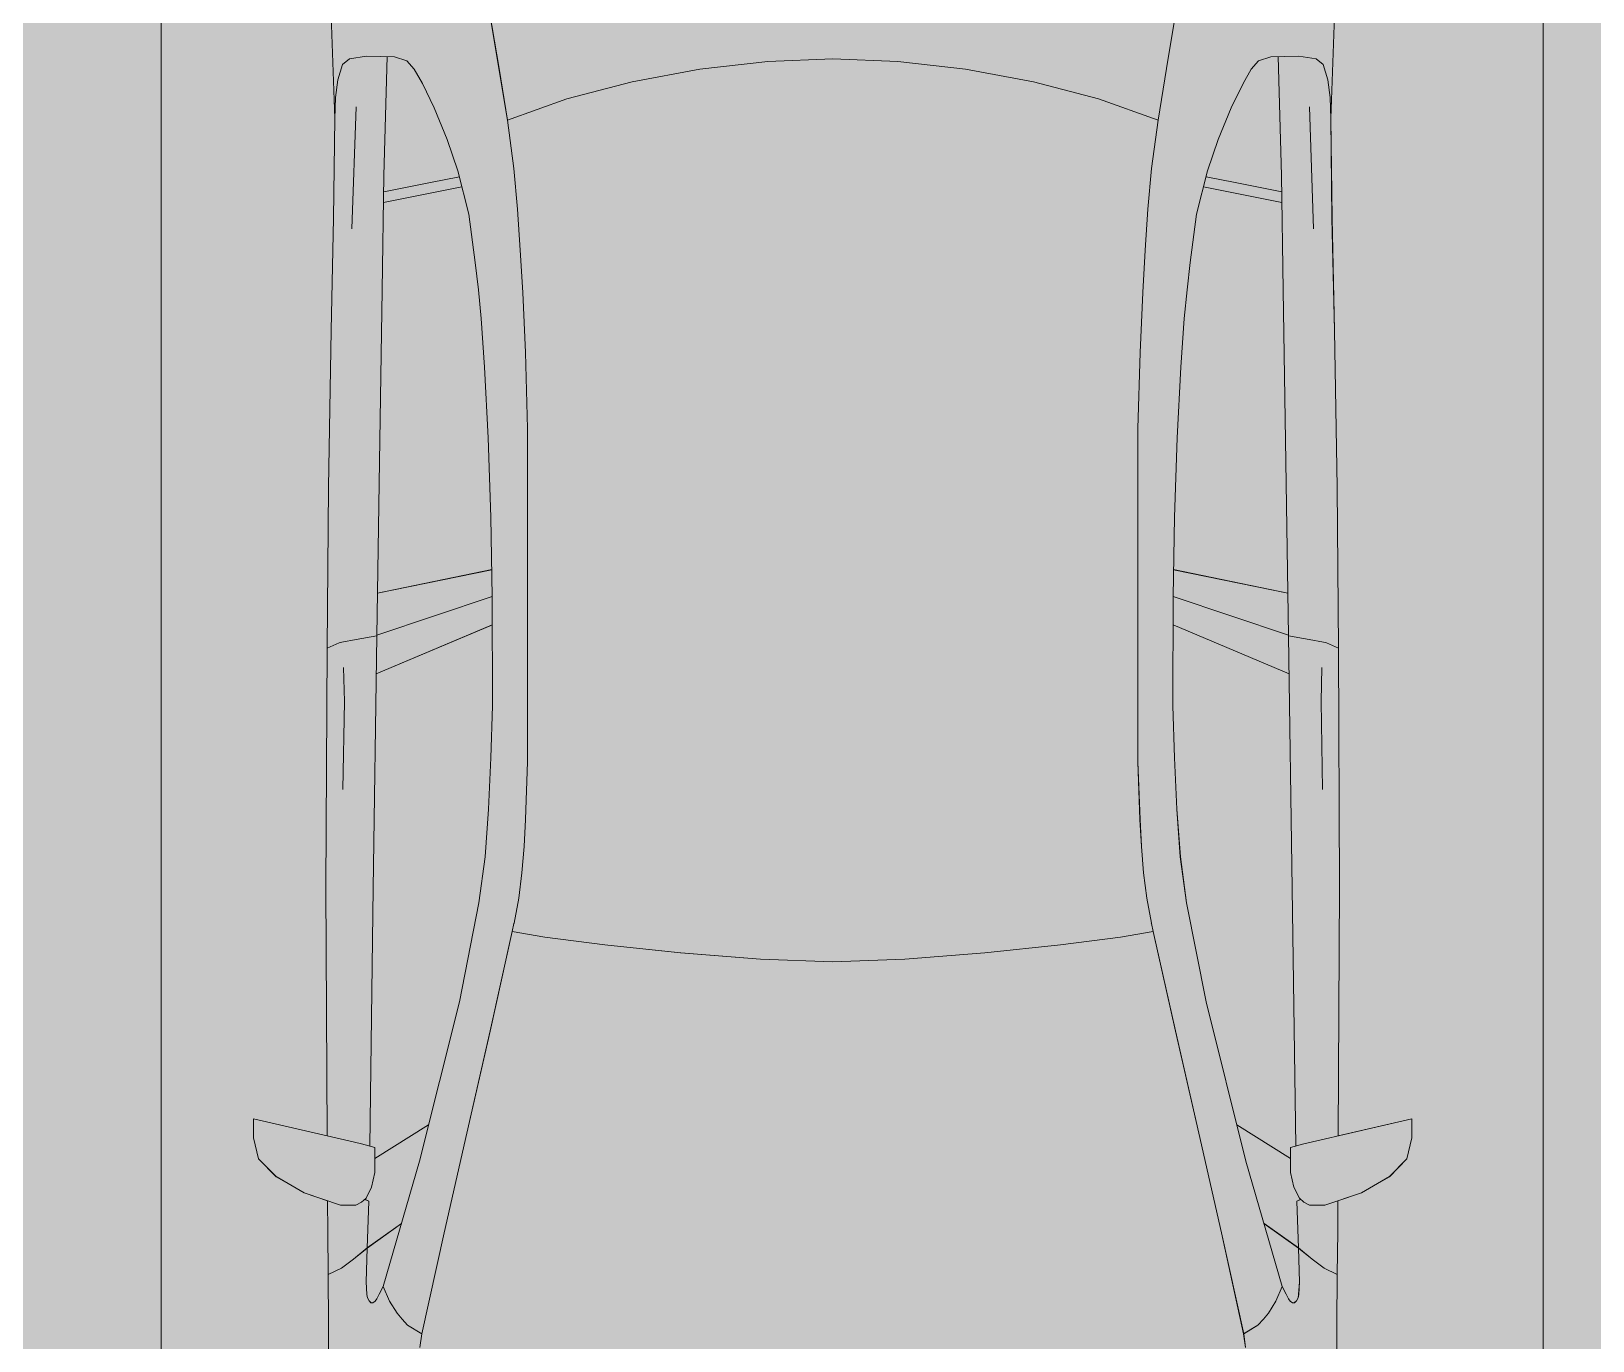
# Model space of a CAD drawing. Header units: millimetres. Extents: x -284281 to 1648660, y -821378 to -151356.
# Drawn here: x 227802 to 230627, y -269226 to -266857 of the extents above; entities that cross this region are included whole.
import ezdxf

# ---------------------------------------------------------------- set-up
doc = ezdxf.new("R2010")
doc.units = ezdxf.units.MM
doc.header["$MEASUREMENT"] = 0
doc.layers.add('Cars', color=7, linetype='Continuous')
doc.layers.add('Extérieur - Environnement', color=7, linetype='Continuous')

# ---------------------------------------------------------------- blocks, each defined once
blk = doc.blocks.new('Car 0025')
at = {"layer": 'Cars', "color": 7, "linetype": 'Continuous', "lineweight": 13}
for p, q in [((-652, 3786.7), (-615.8, 3571.1)), ((627.8, 3786.7), (591.6, 3571.1)), ((-920.3, 3683.6), (-913, 3480.7)), ((-913, 3480.7), (-920.3, 3683.6)), ((888.9, 3480.7), (896.1, 3683.6)), ((888.9, 3480.7), (896.1, 3683.6)), ((-886.4, 3589.1), (-899.1, 3578.6)), ((-855.4, 3593.9), (-886.4, 3589.1)), ((-804.8, 3592.7), (-855.4, 3593.9)), ((-824, 3377.8), (-818.1, 3593)), ((-782.3, 3585.5), (-804.8, 3592.7)), ((-12.1, 3588.7), (-129.6, 3584)), ((-12.1, 3588.7), (105.4, 3584)), ((758.1, 3585.5), (780.6, 3592.7)), ((780.6, 3592.7), (831.2, 3593.9)), ((799.8, 3377.8), (793.9, 3593)), ((831.2, 3593.9), (862.2, 3589.1)), ((862.2, 3589.1), (874.9, 3578.6)), ((-899.1, 3578.6), (-907.5, 3550.6)), ((-769.3, 3570.3), (-782.3, 3585.5)), ((-754.4, 3544.1), (-769.3, 3570.3)), ((-615.8, 3571.1), (-600.6, 3478)), ((-252.3, 3570.1), (-375.1, 3547.5)), ((-129.6, 3584), (-252.3, 3570.1)), ((105.4, 3584), (228.1, 3570.1)), ((228.1, 3570.1), (350.9, 3547.5)), ((591.6, 3571.1), (576.4, 3478)), ((730.2, 3544.1), (745.1, 3570.3)), ((745.1, 3570.3), (758.1, 3585.5)), ((874.9, 3578.6), (883.3, 3550.6)), ((-907.5, 3550.6), (-911.8, 3519.1)), ((-733, 3500.1), (-754.4, 3544.1)), ((-375.1, 3547.5), (-492.9, 3516.7)), ((350.9, 3547.5), (468.7, 3516.7)), ((708.8, 3500.1), (730.2, 3544.1)), ((883.3, 3550.6), (887.6, 3519.1)), ((-911.8, 3519.1), (-913, 3480.7)), ((-492.9, 3516.7), (-600.6, 3478)), ((468.7, 3516.7), (576.4, 3478)), ((887.6, 3519.1), (888.9, 3480.7)), ((-913, 3480.7), (-915.3, 3300.4)), ((-915.3, 3300.4), (-913, 3480.7)), ((-874.4, 3501.9), (-881.8, 3281.1)), ((-709.6, 3442.8), (-733, 3500.1)), ((-600.6, 3478), (-588.9, 3390.6)), ((576.4, 3478), (564.8, 3390.6)), ((685.4, 3442.8), (708.8, 3500.1)), ((850.2, 3501.9), (857.6, 3281.1)), ((891.1, 3300.4), (888.9, 3480.7)), ((891.1, 3300.4), (888.9, 3480.7)), ((-690.2, 3386.2), (-709.6, 3442.8)), ((666.1, 3386.2), (685.4, 3442.8)), ((-588.9, 3390.6), (-582.3, 3317.1)), ((564.8, 3390.6), (558.1, 3317.1)), ((-826.9, 3170.4), (-824, 3377.8)), ((-824.4, 3348), (-740, 3365.2)), ((-740, 3365.2), (-687.5, 3375.4)), ((-670.4, 3308.1), (-690.2, 3386.2)), ((646.2, 3308.1), (666.1, 3386.2)), ((715.8, 3365.2), (663.3, 3375.4)), ((800.2, 3348), (715.8, 3365.2)), ((802.7, 3170.4), (799.8, 3377.8)), ((-824.7, 3328.7), (-740.3, 3346)), ((-740.3, 3346), (-682.9, 3357.1)), ((716.1, 3346), (658.7, 3357.1)), ((800.5, 3328.7), (716.1, 3346)), ((-659, 3220.7), (-670.4, 3308.1)), ((-582.3, 3317.1), (-577.3, 3242.7)), ((558.1, 3317.1), (553.1, 3242.7)), ((634.8, 3220.7), (646.2, 3308.1)), ((-915.3, 3300.4), (-919.6, 3097.2)), ((-915.3, 3300.4), (-919.6, 3097.2)), ((895.4, 3097.2), (891.1, 3300.4)), ((891.1, 3300.4), (895.4, 3097.2)), ((-653.2, 3171.1), (-659, 3220.7)), ((-577.3, 3242.7), (-572.9, 3165.9)), ((553.1, 3242.7), (548.7, 3165.9)), ((629, 3171.1), (634.8, 3220.7)), ((-831.9, 2859.6), (-826.9, 3170.4)), ((-648.1, 3119.2), (-653.2, 3171.1)), ((-572.9, 3165.9), (-568.1, 3057.7)), ((548.7, 3165.9), (543.9, 3057.7)), ((623.9, 3119.2), (629, 3171.1)), ((807.7, 2859.6), (802.7, 3170.4)), ((-641.8, 3031.2), (-648.1, 3119.2)), ((617.6, 3031.2), (623.9, 3119.2)), ((-919.6, 3097.2), (-924.4, 2813.9)), ((-919.6, 3097.2), (-924.4, 2813.9)), ((900.2, 2813.9), (895.4, 3097.2)), ((895.4, 3097.2), (900.2, 2813.9)), ((-568.1, 3057.8), (-564.2, 2920.2)), ((543.9, 3057.8), (540, 2920.2)), ((-635.4, 2903.1), (-641.8, 3031.2)), ((611.2, 2903.1), (617.6, 3031.2)), ((-564.2, 2920.2), (-564.1, 2317.3)), ((540, 2920.2), (539.9, 2317.3)), ((-630.4, 2759.9), (-635.4, 2903.1)), ((606.2, 2759.9), (611.2, 2903.1)), ((-836.8, 2545.3), (-831.9, 2859.6)), ((812.6, 2545.3), (807.7, 2859.6)), ((-924.4, 2813.9), (-926.9, 2522.7)), ((-924.4, 2813.9), (-926.9, 2522.7)), ((902.7, 2522.7), (900.2, 2813.9)), ((900.2, 2813.9), (902.7, 2522.7)), ((-628, 2616.3), (-630.4, 2759.9)), ((603.8, 2616.3), (606.2, 2759.9)), ((-835.6, 2622.4), (-628.8, 2664.8)), ((811.4, 2622.4), (604.6, 2664.8)), ((-628, 2616.3), (-836.8, 2546.4)), ((-627.5, 2418.3), (-628, 2616.3)), ((603.3, 2418.3), (603.8, 2616.3)), ((603.8, 2616.3), (812.6, 2546.4)), ((-874.1, 2538.4), (-836.8, 2545.3)), ((-836.8, 2545.3), (-843.3, 2088.2)), ((-837.8, 2476.4), (-627.9, 2564.8)), ((813.6, 2476.4), (603.7, 2564.8)), ((812.6, 2545.3), (819.1, 2088.2)), ((849.9, 2538.4), (812.6, 2545.3)), ((-926.9, 2522.7), (-928.9, 2089.8)), ((-928.9, 2089.8), (-926.9, 2522.7)), ((-926.9, 2522.7), (-905.2, 2532.4)), ((-905.2, 2532.4), (-903.2, 2533)), ((-903.2, 2533), (-900, 2533.7)), ((-900, 2533.7), (-874.1, 2538.4)), ((875.8, 2533.7), (849.9, 2538.4)), ((879.1, 2533), (875.8, 2533.7)), ((881, 2532.4), (879.1, 2533)), ((902.7, 2522.7), (881, 2532.4)), ((904.7, 2089.8), (902.7, 2522.7)), ((904.7, 2089.8), (902.7, 2522.7)), ((-897, 2487.7), (-895.5, 2426.5)), ((872.8, 2487.7), (871.3, 2426.5)), ((-895.5, 2426.5), (-898.1, 2267.2)), ((-630.6, 2324.2), (-627.5, 2418.3)), ((606.4, 2324.2), (603.3, 2418.3)), ((871.3, 2426.5), (873.9, 2267.2)), ((-634.8, 2231.6), (-630.6, 2324.2)), ((-564.1, 2317.3), (-567.9, 2213)), ((539.9, 2317.3), (543.8, 2213)), ((610.6, 2231.6), (606.4, 2324.2)), ((-640.9, 2145.4), (-634.8, 2231.6)), ((-567.9, 2213), (-570.5, 2163.8)), ((543.8, 2213), (546.3, 2163.8)), ((616.7, 2145.4), (610.6, 2231.6)), ((-570.5, 2163.8), (-574.3, 2116.7)), ((546.3, 2163.8), (550.1, 2116.7)), ((-652.1, 2062.2), (-640.9, 2145.4)), ((627.9, 2062.2), (616.7, 2145.4)), ((-574.3, 2116.7), (-580.1, 2070.5)), ((550.1, 2116.7), (555.9, 2070.5)), ((-928.9, 2089.8), (-926.4, 1640.4)), ((-926.4, 1640.4), (-928.9, 2089.8)), ((-843.3, 2088.2), (-849.7, 1622.1)), ((-687.5, 1882.8), (-652.1, 2062.2)), ((-580.1, 2070.5), (-588.5, 2025.1)), ((555.9, 2070.5), (564.3, 2025.1)), ((663.3, 1882.8), (627.9, 2062.2)), ((819.1, 2088.2), (825.5, 1622.1)), ((902.2, 1640.4), (904.7, 2089.8)), ((902.2, 1640.4), (904.7, 2089.8)), ((-591.8, 2010.3), (-632, 1830.3)), ((-591.8, 2010.3), (-588.8, 2024.6)), ((-591.8, 2010.3), (-532.9, 2000.2)), ((-588.8, 2024.6), (-588.4, 2025.3)), ((567.6, 2010.3), (508.7, 2000.2)), ((564.6, 2024.6), (564.2, 2025.3)), ((567.6, 2010.3), (564.6, 2024.6)), ((567.6, 2010.3), (607.8, 1830.3)), ((-532.9, 2000.2), (-424.2, 1986.1)), ((-424.2, 1986.1), (-287.2, 1971.5)), ((400, 1986.1), (263, 1971.5)), ((508.7, 2000.2), (400, 1986.1)), ((-287.2, 1971.5), (-142.7, 1960.1)), ((-142.7, 1960.1), (-12.1, 1955.6)), ((118.5, 1960.1), (-12.1, 1955.6)), ((263, 1971.5), (118.5, 1960.1)), ((-759.7, 1595.1), (-687.5, 1882.8)), ((735.5, 1595.1), (663.3, 1882.8)), ((-632, 1830.3), (-674.2, 1645.7)), ((607.8, 1830.3), (650, 1645.7)), ((-926.4, 1640.4), (-1059.8, 1671.2)), ((-1059.8, 1671.2), (-1059.8, 1636.9)), ((-1059.8, 1671.2), (-887.7, 1631.5)), ((-1059.8, 1671.2), (-1059.8, 1636.9)), ((1035.6, 1671.2), (863.5, 1631.5)), ((1035.6, 1671.2), (902.2, 1640.4)), ((1035.6, 1636.9), (1035.6, 1671.2)), ((1035.6, 1671.2), (1035.6, 1636.9)), ((-743.3, 1660.3), (-840.5, 1599.8)), ((-674.2, 1645.7), (-715.3, 1465.4)), ((650, 1645.7), (691.1, 1465.4)), ((719.1, 1660.3), (816.3, 1599.8)), ((-1059.8, 1636.9), (-1050.9, 1598.8)), ((-1050.9, 1598.8), (-1059.8, 1636.9)), ((-887.7, 1631.5), (-864.6, 1626)), ((-864.6, 1626), (-840.5, 1619.8)), ((-840.5, 1619.8), (-840.5, 1574.6)), ((840.4, 1626), (816.3, 1619.8)), ((816.3, 1619.8), (816.3, 1574.6)), ((863.5, 1631.5), (840.4, 1626)), ((1026.7, 1598.8), (1035.6, 1636.9)), ((1026.7, 1598.8), (1035.6, 1636.9)), ((-1050.9, 1598.8), (-1019.1, 1566.8)), ((-1019.1, 1566.8), (-1050.9, 1598.8)), ((-759.7, 1595.1), (-825.1, 1368)), ((735.5, 1595.1), (800.9, 1368)), ((994.9, 1566.8), (1026.7, 1598.8)), ((994.9, 1566.8), (1026.7, 1598.8)), ((-1019.1, 1566.8), (-968.5, 1537.3)), ((-968.5, 1537.3), (-1019.1, 1566.8)), ((-840.5, 1574.6), (-846.5, 1548.1)), ((816.3, 1574.6), (822.3, 1548.1)), ((944.3, 1537.3), (994.9, 1566.8)), ((944.3, 1537.3), (994.9, 1566.8)), ((-968.5, 1537.3), (-926, 1523.1)), ((-902.5, 1515.3), (-968.5, 1537.3)), ((-856.3, 1528), (-864.4, 1520.4)), ((-851.4, 1522.3), (-858.6, 1525.8)), ((-846.5, 1548.1), (-856.3, 1528)), ((822.3, 1548.1), (832.1, 1528)), ((827.2, 1522.3), (834.4, 1525.8)), ((832.1, 1528), (840.2, 1520.4)), ((878.3, 1515.3), (944.3, 1537.3)), ((901.8, 1523.1), (944.3, 1537.3)), ((-926, 1523.1), (-925.7, 1467.7)), ((-925.7, 1467.7), (-926, 1523.1)), ((-874.6, 1515.3), (-902.5, 1515.3)), ((-864.4, 1520.4), (-874.6, 1515.3)), ((-851.4, 1522.3), (-854.4, 1437.8)), ((827.2, 1522.3), (830.2, 1437.8)), ((840.2, 1520.4), (850.4, 1515.3)), ((850.4, 1515.3), (878.3, 1515.3)), ((901.5, 1467.7), (901.8, 1523.1)), ((901.5, 1467.7), (901.8, 1523.1)), ((-792.3, 1482), (-854.4, 1437.8)), ((768.1, 1482), (830.2, 1437.8)), ((-925.7, 1467.7), (-924.7, 1389.7)), ((-925.7, 1467.7), (-924.7, 1389.7)), ((-715.3, 1465.4), (-755.5, 1282.4)), ((691.1, 1465.4), (731.3, 1282.4)), ((900.5, 1389.7), (901.5, 1467.7)), ((901.5, 1467.7), (900.5, 1389.7)), ((-879.3, 1417.7), (-900.9, 1401.3)), ((-854.4, 1437.8), (-879.3, 1417.7)), ((-854.4, 1437.8), (-856.2, 1376.4)), ((830.2, 1437.8), (855.1, 1417.7)), ((830.2, 1437.8), (832, 1376.4)), ((855.1, 1417.7), (876.7, 1401.3)), ((-900.9, 1401.3), (-924.7, 1389.7)), ((-924.7, 1389.7), (-920.5, 734.5)), ((-924.7, 1389.7), (-920.5, 734.5)), ((876.7, 1401.3), (900.5, 1389.7)), ((896.3, 734.5), (900.5, 1389.7)), ((900.5, 1389.7), (896.3, 734.5)), ((-856.2, 1376.4), (-855, 1353.4)), ((-832.4, 1354), (-825.1, 1368)), ((-825.1, 1368), (-813.7, 1341.5)), ((800.9, 1368), (789.5, 1341.5)), ((808.2, 1354), (800.9, 1368)), ((832, 1376.4), (830.8, 1353.4)), ((-855, 1353.4), (-853.9, 1347.6)), ((-853.9, 1347.6), (-851, 1342)), ((-847.5, 1338.9), (-851, 1342)), ((-843.8, 1338.8), (-847.5, 1338.9)), ((-839.9, 1341.4), (-843.8, 1338.8)), ((-839.9, 1341.4), (-836.8, 1345.8)), ((-836.8, 1345.8), (-832.5, 1354)), ((-813.7, 1341.5), (-800.3, 1320)), ((789.5, 1341.5), (776.1, 1320)), ((812.6, 1345.8), (808.3, 1354)), ((815.7, 1341.4), (812.6, 1345.8)), ((815.7, 1341.4), (819.6, 1338.8)), ((819.6, 1338.8), (823.3, 1338.9)), ((823.3, 1338.9), (826.8, 1342)), ((829.7, 1347.6), (826.8, 1342)), ((830.8, 1353.4), (829.7, 1347.6)), ((-800.3, 1320), (-791.1, 1308.8)), ((-791.1, 1308.8), (-781.4, 1298.4)), ((766.9, 1308.8), (757.2, 1298.4)), ((776.1, 1320), (766.9, 1308.8)), ((-781.4, 1298.4), (-755.5, 1282.4)), ((-755.5, 1282.4), (-758.8, 1257.5)), ((-755.5, 1282.4), (-755.5, 1282.4)), ((757.2, 1298.4), (731.3, 1282.4)), ((731.3, 1282.4), (734.6, 1257.5)), ((731.3, 1282.4), (731.3, 1282.4))]:
    blk.add_line(p, q, dxfattribs=at)

msp = doc.modelspace()

# ---------------------------------------------------------------- hatches: boundary and pattern name
at = {"linetype": 'Continuous', "lineweight": 0, "true_color": 0x6f6f6f}
h = msp.add_hatch(color=8, dxfattribs=at)
h.paths.add_polyline_path([(141848.4421, -295062.57111), (269220.82107, -293826.86817), (269220.82107, -270902.73426), (268763.04853, -270902.73426), (254213.59981, -271040.57524), (254213.59981, -163437.63526), (153156.19977, -163437.63526), (153156.19977, -271040.57524), (153182.9625, -271040.57014), (153183.14559, -272000.51417, -0.4094273642), (149183.68145, -275935.04226), (141848.4421, -275935.04226)])
h.paths.add_polyline_path([(158435.58359, -260639.95299), (155145.58359, -260639.95299), (155145.58359, -248364.9528), (155145.58359, -243089.97435), (155145.58359, -242189.97435), (158435.58359, -242189.97435)], flags=0)
h.paths.add_polyline_path([(161503.43335, -171995.57011), (161503.43335, -193810.57122), (161503.43335, -230015.57011), (161503.43335, -260810.57129), (196775.04197, -260810.57129), (196775.04197, -222495.57011), (186955.54197, -222495.57011), (186955.54197, -218295.57011), (196754.55038, -218295.57011), (196754.55038, -208495.57004), (196754.55038, -204495.57011), (193355.54197, -204495.57011), (193355.54197, -195161.53481), (195576.03357, -195161.53481), (195576.03357, -189810.57129), (217850.06795, -189810.57129), (217850.06795, -262266.88531), (245610.04479, -262266.88531), (245610.04479, -253395.57129), (245626.03357, -253395.57129), (246426.03357, -253395.57129), (247826.03357, -253395.57129), (247826.03357, -248005.57129), (247826.03357, -246605.57129), (245626.03357, -246605.57129), (245610.04479, -246605.57129), (245610.04479, -171995.57011), (212806.27958, -171995.57011)], flags=0)
h.paths.add_polyline_path([(162737.04244, -269433.91257, -0.0903186603), (162858.77258, -268727.62319, -0.2014487277), (163912.63869, -267592.73981, -0.1042114453), (164718.00561, -267415.05524), (165317.97869, -267409.37112, -0.1040446075), (166125.35422, -267571.24421, -0.2382554567), (167284.25653, -268953.31764, -0.0551886218), (167336.83602, -269390.33428), (167338.93075, -269611.43843), (167351.04633, -270890.26697), (167092.5827, -271892.76052, -0.2679491924), (165370.08316, -272909.1243), (164770.11009, -272914.80843, -0.1937174639), (163379.25202, -272370.18517, -0.0705687558), (163028.66346, -271931.26196, -0.1316524976), (162751.25276, -270933.84526)], flags=0)
h.paths.add_polyline_path([(175327.75206, -275599.00212, -0.4157910988), (173316.98603, -273599.0311), (173316.98603, -273452.05237), (173330.48786, -267377.82411, -0.3805567013), (175316.98603, -265609.82626), (175394.71409, -265609.82626), (175394.71409, -270609.82626), (190394.71409, -270609.82626), (190394.71409, -265609.82626), (195356.19118, -265609.82626, -0.4142135624), (196856.19118, -267109.82626), (196856.19118, -273660.69924, -0.3455016121), (195137.28541, -275433.43196)], flags=0)
h.paths.add_polyline_path([(205510.09252, -271504.08297, -0.1344739343), (205230.94767, -270484.93746), (205230.94767, -268984.93746, -0.4142135624), (207230.94767, -266984.93746), (207830.94767, -266984.93746, -0.4142135624), (209830.94767, -268984.93746), (209830.94767, -270484.93746, -0.1288203455), (209574.03043, -271465.58136, -0.2709362909), (207830.94767, -272484.93746), (207230.94767, -272484.93746, -0.2649799965)], flags=0)
h.paths.add_polyline_path([(217862.68721, -273329.32486), (217869.94938, -267730.33623, -0.0985615086), (218100.71805, -266943.72092), (218117.68082, -266951.54513, -0.2588490016), (219955.479, -265605.82722), (219953.14148, -265587.29374), (220637.56856, -265587.29374), (220637.56856, -265687.29374), (220637.56856, -270687.29374), (250537.56856, -270687.29374), (250537.56856, -265687.29374), (252208.00356, -265687.29374), (254186.29382, -265687.29374), (254186.29382, -267687.29374), (254186.29382, -271062.25464, 0.001345761), (254186.3228, -271073.02067), (254197.20856, -273095.23292, -0.4142135624), (252208.00356, -275105.96997), (243484.53401, -275105.96997, -0.0051889555), (243431.43827, -275116.10287), (235447.992, -275196.19066), (220071.01237, -275253.23979, -0.3865533313), (217873.0891, -273475.38502, -0.0251892193)], flags=0)

# ---------------------------------------------------------------- linework, layer by layer
at = {"color": 255, "linetype": 'Continuous', "lineweight": 5, "flags": 128}
for points in [[(225537.56856, -265687.29374), (225537.56856, -270687.29374), (228037.56856, -270687.29374), (228037.56856, -265687.29374)], [(228037.56856, -265687.29374), (228037.56856, -270687.29374), (230537.56856, -270687.29374), (230537.56856, -265687.29374)], [(230537.56856, -265687.29374), (230537.56856, -270687.29374), (233037.56856, -270687.29374), (233037.56856, -265687.29374)]]:
    msp.add_lwpolyline(points, close=True, dxfattribs=at)
for points in [[(228037.56856, -265687.29374), (228037.56856, -270687.29374)], [(228037.56856, -270687.29374), (228037.56856, -265687.29374)], [(230537.56856, -265687.29374), (230537.56856, -270687.29374)], [(230537.56856, -270687.29374), (230537.56856, -265687.29374)]]:
    msp.add_lwpolyline(points, dxfattribs=at)
at = {"layer": 'Extérieur - Environnement', "color": 7, "linetype": 'Continuous', "lineweight": 13}
for p, q in [((228612.48294, -266709.07991), (228648.65518, -266924.69169)), ((229892.29498, -266709.07991), (229856.12274, -266924.69169)), ((228344.17922, -266812.14388), (228351.44037, -267015.11622)), ((228351.44037, -267015.11622), (228344.17922, -266812.14388)), ((230153.33755, -267015.11622), (230160.5987, -266812.14388)), ((230153.33755, -267015.11622), (230160.5987, -266812.14388)), ((228365.43207, -266917.17362), (228357.02748, -266945.17872)), ((228378.13308, -266906.68173), (228365.43207, -266917.17362)), ((228409.11093, -266901.90924), (228378.13308, -266906.68173)), ((228459.72477, -266903.11646), (228409.11093, -266901.90924)), ((228440.51916, -267118.03368), (228446.34258, -266902.79727)), ((228482.19948, -266910.29321), (228459.72477, -266903.11646)), ((228495.19779, -266925.46847), (228482.19948, -266910.29321)), ((229134.85358, -266911.77991), (229012.17071, -266925.66614)), ((229252.38896, -266907.061), (229134.85358, -266911.77991)), ((229252.38896, -266907.061), (229369.92434, -266911.77991)), ((229369.92434, -266911.77991), (229492.60722, -266925.66614)), ((230009.58013, -266925.46847), (230022.57844, -266910.29321)), ((230022.57844, -266910.29321), (230045.05315, -266903.11646)), ((230045.05315, -266903.11646), (230095.66699, -266901.90924)), ((230064.25876, -267118.03368), (230058.43534, -266902.79727)), ((230095.66699, -266901.90924), (230126.64484, -266906.68173)), ((230126.64484, -266906.68173), (230139.34585, -266917.17362)), ((230139.34585, -266917.17362), (230147.75044, -266945.17872)), ((228357.02748, -266945.17872), (228352.71326, -266976.68211)), ((228510.09161, -266951.66209), (228495.19779, -266925.46847)), ((228648.65518, -266924.69169), (228663.86866, -267017.73544)), ((228889.41591, -266948.26862), (228771.56629, -266979.13343)), ((229012.17071, -266925.66614), (228889.41591, -266948.26862)), ((229492.60722, -266925.66614), (229615.36201, -266948.26862)), ((229615.36201, -266948.26862), (229733.21163, -266979.13343)), ((229856.12274, -266924.69169), (229840.90926, -267017.73544)), ((229994.68631, -266951.66209), (230009.58013, -266925.46847)), ((230147.75044, -266945.17872), (230152.06466, -266976.68211)), ((228352.71326, -266976.68211), (228351.44037, -267015.11622)), ((228531.49598, -266995.68437), (228510.09161, -266951.66209)), ((229973.28194, -266995.68437), (229994.68631, -266951.66209)), ((230152.06466, -266976.68211), (230153.33755, -267015.11622)), ((228390.10678, -266993.87959), (228382.68958, -267214.66003)), ((228554.91095, -267052.95632), (228531.49598, -266995.68437)), ((228771.56629, -266979.13343), (228663.86866, -267017.73544)), ((229733.21163, -266979.13343), (229840.90926, -267017.73544)), ((229949.86697, -267052.95632), (229973.28194, -266995.68437)), ((230114.67114, -266993.87959), (230122.08834, -267214.66003)), ((228351.44037, -267015.11622), (228349.22663, -267195.42194)), ((228349.22663, -267195.42194), (228351.44037, -267015.11622)), ((228663.86866, -267017.73544), (228675.54013, -267105.16234)), ((229840.90926, -267017.73544), (229829.23779, -267105.16234)), ((230155.55129, -267195.42194), (230153.33755, -267015.11622)), ((230155.55129, -267195.42194), (230153.33755, -267015.11622)), ((228574.24014, -267109.61749), (228554.91095, -267052.95632)), ((229930.53778, -267109.61749), (229949.86697, -267052.95632)), ((228437.58675, -267325.35055), (228440.51916, -267118.03368)), ((228594.07488, -267187.636), (228574.24014, -267109.61749)), ((228675.53861, -267105.14564), (228682.2315, -267178.67008)), ((229829.23931, -267105.14564), (229822.54642, -267178.67008)), ((229910.70304, -267187.636), (229930.53778, -267109.61749)), ((230067.19118, -267325.35055), (230064.25876, -267118.03368)), ((228440.09857, -267147.76871), (228524.48673, -267130.53691)), ((228524.21383, -267149.83017), (228581.62881, -267138.68025)), ((228524.48673, -267130.53691), (228576.96747, -267120.34522)), ((229980.56409, -267149.83017), (229923.14912, -267138.68025)), ((229980.29119, -267130.53691), (229927.81045, -267120.34522)), ((230064.67935, -267147.76871), (229980.29119, -267130.53691)), ((228439.82567, -267167.06197), (228524.21383, -267149.83017)), ((230064.95225, -267167.06197), (229980.56409, -267149.83017)), ((228349.22663, -267195.42194), (228344.87724, -267398.63248)), ((228349.22663, -267195.42194), (228344.87724, -267398.63248)), ((228605.48384, -267275.12651), (228594.07488, -267187.636)), ((228682.23057, -267178.65615), (228687.19739, -267253.1309)), ((229822.54735, -267178.65615), (229817.58053, -267253.1309)), ((229899.29408, -267275.12651), (229910.70304, -267187.636)), ((230159.90068, -267398.63248), (230155.55129, -267195.42194)), ((230155.55129, -267195.42194), (230159.90068, -267398.63248)), ((228687.1971, -267253.12659), (228691.60052, -267329.92371)), ((229817.58082, -267253.12659), (229813.17741, -267329.92371)), ((228611.33023, -267324.70503), (228605.48384, -267275.12651)), ((229893.44769, -267324.70503), (229899.29408, -267275.12651)), ((228432.62647, -267636.14806), (228437.58675, -267325.35055)), ((228616.42412, -267376.54286), (228611.33023, -267324.70503)), ((228691.60007, -267329.91363), (228696.36568, -267438.03433)), ((229813.17785, -267329.91363), (229808.41224, -267438.03433)), ((229888.3538, -267376.54286), (229893.44769, -267324.70503)), ((230072.15145, -267636.14806), (230067.19118, -267325.35055)), ((228344.87724, -267398.63248), (228340.09172, -267681.8664)), ((228344.87724, -267398.63248), (228340.09172, -267681.8664)), ((228622.66146, -267464.55695), (228616.42412, -267376.54286)), ((229882.11646, -267464.55695), (229888.3538, -267376.54286)), ((230164.6862, -267681.8664), (230159.90068, -267398.63248)), ((230159.90068, -267398.63248), (230164.6862, -267681.8664)), ((228696.36558, -267438.03077), (228700.33645, -267575.55173)), ((229808.41234, -267438.03077), (229804.44147, -267575.55173)), ((228629.04862, -267592.68594), (228622.66146, -267464.55695)), ((229875.7293, -267592.68594), (229882.11646, -267464.55695)), ((228634.04853, -267735.92644), (228629.04862, -267592.68594)), ((228700.33645, -267575.55173), (228700.37501, -268178.51767)), ((229804.44147, -267575.55173), (229804.40291, -268178.51767)), ((229870.72939, -267735.92644), (229875.7293, -267592.68594)), ((228427.66599, -267950.44806), (228432.62647, -267636.14806)), ((230077.11193, -267950.44806), (230072.15145, -267636.14806)), ((228340.09172, -267681.8664), (228337.57338, -267973.11319)), ((228340.09172, -267681.8664), (228337.57338, -267973.11319)), ((230167.20454, -267973.11319), (230164.6862, -267681.8664)), ((230164.6862, -267681.8664), (230167.20454, -267973.11319)), ((228636.47161, -267879.45679), (228634.04853, -267735.92644)), ((229868.30631, -267879.45679), (229870.72939, -267735.92644)), ((228428.88244, -267873.3724), (228635.65373, -267831.0099)), ((230075.89548, -267873.3724), (229869.12419, -267831.0099)), ((228636.47161, -267879.45679), (228427.68321, -267949.35697)), ((228637.01013, -268077.47084), (228636.47161, -267879.45679)), ((229867.76779, -268077.47084), (229868.30631, -267879.45679)), ((229868.30631, -267879.45679), (230077.09471, -267949.35697)), ((228426.69445, -268019.42707), (228636.61179, -267931.00109)), ((230078.08347, -268019.42707), (229868.16613, -267931.00109)), ((228337.57338, -267973.11319), (228359.28207, -267963.34875)), ((228359.28207, -267963.34875), (228361.23758, -267962.78294)), ((228361.23758, -267962.78294), (228364.49563, -267962.08777)), ((228364.49563, -267962.08777), (228390.4089, -267957.43193)), ((228390.4089, -267957.43193), (228427.66599, -267950.44806)), ((228427.66599, -267950.44806), (228421.2272, -268407.60147)), ((230077.11193, -267950.44806), (230083.55072, -268407.60147)), ((230114.36902, -267957.43193), (230077.11193, -267950.44806)), ((230140.28229, -267962.08777), (230114.36902, -267957.43193)), ((230143.54034, -267962.78294), (230140.28229, -267962.08777)), ((230145.49585, -267963.34875), (230143.54034, -267962.78294)), ((230167.20454, -267973.11319), (230145.49585, -267963.34875)), ((228337.57338, -267973.11319), (228335.60515, -268405.99152)), ((228335.60515, -268405.99152), (228337.57338, -267973.11319)), ((230169.17277, -268405.99152), (230167.20454, -267973.11319)), ((230169.17277, -268405.99152), (230167.20454, -267973.11319)), ((228367.46793, -268008.0365), (228368.96652, -268069.30026)), ((230137.30999, -268008.0365), (230135.8114, -268069.30026)), ((228368.96652, -268069.30026), (228366.39033, -268228.63)), ((228633.85917, -268171.56036), (228637.01013, -268077.47084)), ((229870.91875, -268171.56036), (229867.76779, -268077.47084)), ((230135.8114, -268069.30026), (230138.38759, -268228.63)), ((228629.66472, -268264.18443), (228633.85917, -268171.56036)), ((228700.37501, -268178.51767), (228696.5383, -268282.80321)), ((229804.40291, -268178.51767), (229808.23962, -268282.80321)), ((229875.1132, -268264.18443), (229870.91875, -268171.56036)), ((228623.56548, -268350.33641), (228629.66472, -268264.18443)), ((229881.21244, -268350.33641), (229875.1132, -268264.18443)), ((228696.5387, -268282.79561), (228694.00454, -268331.97201)), ((229808.23922, -268282.79561), (229810.77338, -268331.97201)), ((228694.00537, -268331.95584), (228690.20697, -268379.1068)), ((229810.77255, -268331.95584), (229814.57095, -268379.1068)), ((228612.41945, -268433.58816), (228623.56548, -268350.33641)), ((229892.35847, -268433.58816), (229881.21244, -268350.33641)), ((228690.20879, -268379.08424), (228684.38585, -268425.32705)), ((229814.56913, -268379.08424), (229820.39208, -268425.32705)), ((228335.60515, -268405.99152), (228338.08337, -268855.37588)), ((228338.08337, -268855.37588), (228335.60515, -268405.99152)), ((228421.22756, -268407.60147), (228414.78006, -268873.64916)), ((230083.55036, -268407.60147), (230089.99786, -268873.64916)), ((230166.69455, -268855.37588), (230169.17277, -268405.99152)), ((230166.69455, -268855.37588), (230169.17277, -268405.99152)), ((228577.00314, -268612.97487), (228612.41945, -268433.58816)), ((228684.38585, -268425.32705), (228675.95518, -268470.69473)), ((229820.39208, -268425.32705), (229828.82274, -268470.69473)), ((229927.77478, -268612.97487), (229892.35847, -268433.58816)), ((228672.65524, -268485.50019), (228675.73374, -268471.18443)), ((228675.73374, -268471.18443), (228676.04116, -268470.50459)), ((229829.04418, -268471.18443), (229828.73676, -268470.50459)), ((229832.12268, -268485.50019), (229829.04418, -268471.18443)), ((228672.65524, -268485.50019), (228632.49729, -268665.46056)), ((228672.65524, -268485.50019), (228731.6256, -268495.56309)), ((228731.6256, -268495.56309), (228840.24217, -268509.72051)), ((229773.15232, -268495.56309), (229664.53575, -268509.72051)), ((229832.12268, -268485.50019), (229773.15232, -268495.56309)), ((229832.12268, -268485.50019), (229872.28063, -268665.46056)), ((228840.24217, -268509.72051), (228977.32668, -268524.31874)), ((228977.32668, -268524.31874), (229121.77131, -268535.70581)), ((229527.45124, -268524.31874), (229383.00661, -268535.70581)), ((229664.53575, -268509.72051), (229527.45124, -268524.31874)), ((229121.77131, -268535.70581), (229252.38896, -268540.22868)), ((229383.00661, -268535.70581), (229252.38896, -268540.22868)), ((228504.80325, -268900.71807), (228577.00314, -268612.97487)), ((229999.97467, -268900.71807), (229927.77478, -268612.97487)), ((228632.49729, -268665.46056), (228590.31734, -268850.05203)), ((229872.28063, -268665.46056), (229914.46058, -268850.05203)), ((228338.08337, -268855.37588), (228204.71121, -268824.57526)), ((228204.71121, -268824.57526), (228204.71121, -268858.86413)), ((228204.71121, -268824.57526), (228376.74625, -268864.30459)), ((228204.71121, -268824.57526), (228204.71121, -268858.86413)), ((228521.17749, -268835.46068), (228423.99566, -268895.94519)), ((229983.60043, -268835.46068), (230080.78226, -268895.94519)), ((230300.06671, -268824.57526), (230128.03167, -268864.30459)), ((230300.06671, -268824.57526), (230166.69455, -268855.37588)), ((230300.06671, -268858.86413), (230300.06671, -268824.57526)), ((230300.06671, -268824.57526), (230300.06671, -268858.86413)), ((228204.71121, -268858.86413), (228213.57138, -268896.99574)), ((228213.57138, -268896.99574), (228204.71121, -268858.86413)), ((228376.74625, -268864.30459), (228399.87531, -268869.80872)), ((228399.87531, -268869.80872), (228423.99566, -268876.0237)), ((228590.31734, -268850.05203), (228549.16715, -269030.34197)), ((229914.46058, -268850.05203), (229955.61077, -269030.34197)), ((230104.90261, -268869.80872), (230080.78226, -268876.0237)), ((230128.03167, -268864.30459), (230104.90261, -268869.80872)), ((230291.20654, -268896.99574), (230300.06671, -268858.86413)), ((230291.20654, -268896.99574), (230300.06671, -268858.86413)), ((228213.57138, -268896.99574), (228245.42983, -268928.95544)), ((228245.42983, -268928.95544), (228213.57138, -268896.99574)), ((228423.99566, -268876.0237), (228423.99566, -268921.1711)), ((230080.78226, -268876.0237), (230080.78226, -268921.1711)), ((230259.34809, -268928.95544), (230291.20654, -268896.99574)), ((230259.34809, -268928.95544), (230291.20654, -268896.99574)), ((228423.99566, -268921.1711), (228417.98411, -268947.69805)), ((228504.80325, -268900.71807), (228439.38904, -269127.82494)), ((229999.97467, -268900.71807), (230065.38888, -269127.82494)), ((230080.78226, -268921.1711), (230086.79381, -268947.69805)), ((228245.42983, -268928.95544), (228295.96988, -268958.44643)), ((228295.96988, -268958.44643), (228245.42983, -268928.95544)), ((228417.98411, -268947.69805), (228408.17621, -268967.80458)), ((230086.79381, -268947.69805), (230096.60171, -268967.80458)), ((230208.80804, -268958.44643), (230259.34809, -268928.95544)), ((230208.80804, -268958.44643), (230259.34809, -268928.95544)), ((228295.96988, -268958.44643), (228338.48305, -268972.66499)), ((228361.94505, -268980.51188), (228295.96988, -268958.44643)), ((228338.48305, -268972.66499), (228338.74086, -269028.07397)), ((228338.74086, -269028.07397), (228338.48305, -268972.66499)), ((228389.9292, -268980.44581), (228361.94505, -268980.51188)), ((228400.10121, -268975.33817), (228389.9292, -268980.44581)), ((228408.17621, -268967.80458), (228400.10121, -268975.33817)), ((228413.05328, -268973.48156), (228405.8486, -268969.97612)), ((228413.05328, -268973.48156), (228410.08474, -269058.01959)), ((230091.72464, -268973.48156), (230098.92932, -268969.97612)), ((230091.72464, -268973.48156), (230094.69318, -269058.01959)), ((230096.60171, -268967.80458), (230104.67671, -268975.33817)), ((230104.67671, -268975.33817), (230114.84872, -268980.44581)), ((230114.84872, -268980.44581), (230142.83288, -268980.51188)), ((230142.83288, -268980.51188), (230208.80804, -268958.44643)), ((230166.03706, -269028.07397), (230166.29487, -268972.66499)), ((230166.03706, -269028.07397), (230166.29487, -268972.66499)), ((230166.29487, -268972.66499), (230208.80804, -268958.44643)), ((228338.74086, -269028.07397), (228339.79262, -269106.12444)), ((228338.74086, -269028.07397), (228339.79262, -269106.12444)), ((228472.23255, -269013.79792), (228410.08474, -269058.01959)), ((228549.16715, -269030.34197), (228509.00238, -269213.35195)), ((229955.61077, -269030.34197), (229995.77554, -269213.35195)), ((230032.54537, -269013.79792), (230094.69318, -269058.01959)), ((230164.9853, -269106.12444), (230166.03706, -269028.07397)), ((230166.03706, -269028.07397), (230164.9853, -269106.12444)), ((228410.08474, -269058.01959), (228385.22355, -269078.04263)), ((228410.08474, -269058.01959), (228408.2506, -269119.39447)), ((230094.69318, -269058.01959), (230119.55437, -269078.04263)), ((230094.69318, -269058.01959), (230096.52732, -269119.39447)), ((228363.62759, -269094.51864), (228339.79262, -269106.12444)), ((228385.22355, -269078.04263), (228363.62759, -269094.51864)), ((230119.55437, -269078.04263), (230141.15033, -269094.51864)), ((230141.15033, -269094.51864), (230164.9853, -269106.12444)), ((228339.79262, -269106.12444), (228343.94365, -269761.2809)), ((228339.79262, -269106.12444), (228343.94365, -269761.2809)), ((228408.2506, -269119.39447), (228409.52959, -269142.41113)), ((230096.52732, -269119.39447), (230095.24833, -269142.41113)), ((230160.83428, -269761.2809), (230164.9853, -269106.12444)), ((230164.9853, -269106.12444), (230160.83428, -269761.2809)), ((228409.52959, -269142.41113), (228410.56733, -269148.16525)), ((228410.56733, -269148.16525), (228413.49001, -269153.82919)), ((228424.59605, -269154.38891), (228427.68752, -269150.02912)), ((228427.68752, -269150.02912), (228432.03521, -269141.74207)), ((228432.04073, -269141.74207), (228439.38904, -269127.82494)), ((228439.38904, -269127.82494), (228450.8345, -269154.26748)), ((230065.38888, -269127.82494), (230053.94342, -269154.26748)), ((230072.7372, -269141.74207), (230065.38888, -269127.82494)), ((230077.0904, -269150.02912), (230072.74271, -269141.74207)), ((230080.18187, -269154.38891), (230077.0904, -269150.02912)), ((230094.21059, -269148.16525), (230091.28791, -269153.82919)), ((230095.24833, -269142.41113), (230094.21059, -269148.16525)), ((228416.95087, -269156.90174), (228413.49001, -269153.82919)), ((228420.69971, -269156.93584), (228416.95087, -269156.90174)), ((228424.59605, -269154.38891), (228420.69971, -269156.93584)), ((228450.8345, -269154.26748), (228464.17815, -269175.77573)), ((228464.17815, -269175.77573), (228473.37464, -269186.97271)), ((230040.59978, -269175.77573), (230031.40328, -269186.97271)), ((230053.94342, -269154.26748), (230040.59978, -269175.77573)), ((230080.18187, -269154.38891), (230084.07821, -269156.93584)), ((230084.07821, -269156.93584), (230087.82705, -269156.90174)), ((230087.82705, -269156.90174), (230091.28791, -269153.82919)), ((228473.37464, -269186.97271), (228483.09433, -269197.41058)), ((228483.09433, -269197.41058), (228509.00238, -269213.35195)), ((230021.68359, -269197.41058), (229995.77554, -269213.35195)), ((230031.40328, -269186.97271), (230021.68359, -269197.41058)), ((228509.00238, -269213.35195), (228505.71237, -269238.27627)), ((228509.01551, -269213.35195), (228509.00238, -269213.35195)), ((229995.76241, -269213.35195), (229995.77554, -269213.35195)), ((229995.77554, -269213.35195), (229999.06555, -269238.27627))]:
    msp.add_line(p, q, dxfattribs=at)

# ---------------------------------------------------------------- block references
at = {"layer": 'Cars', "color": 7, "linetype": 'Continuous', "lineweight": 5, "zscale": 1000}
msp.add_blockref('Car 0025', (229264.4873, -270495.78396), dxfattribs=at)

doc.saveas('drawing.dxf')
